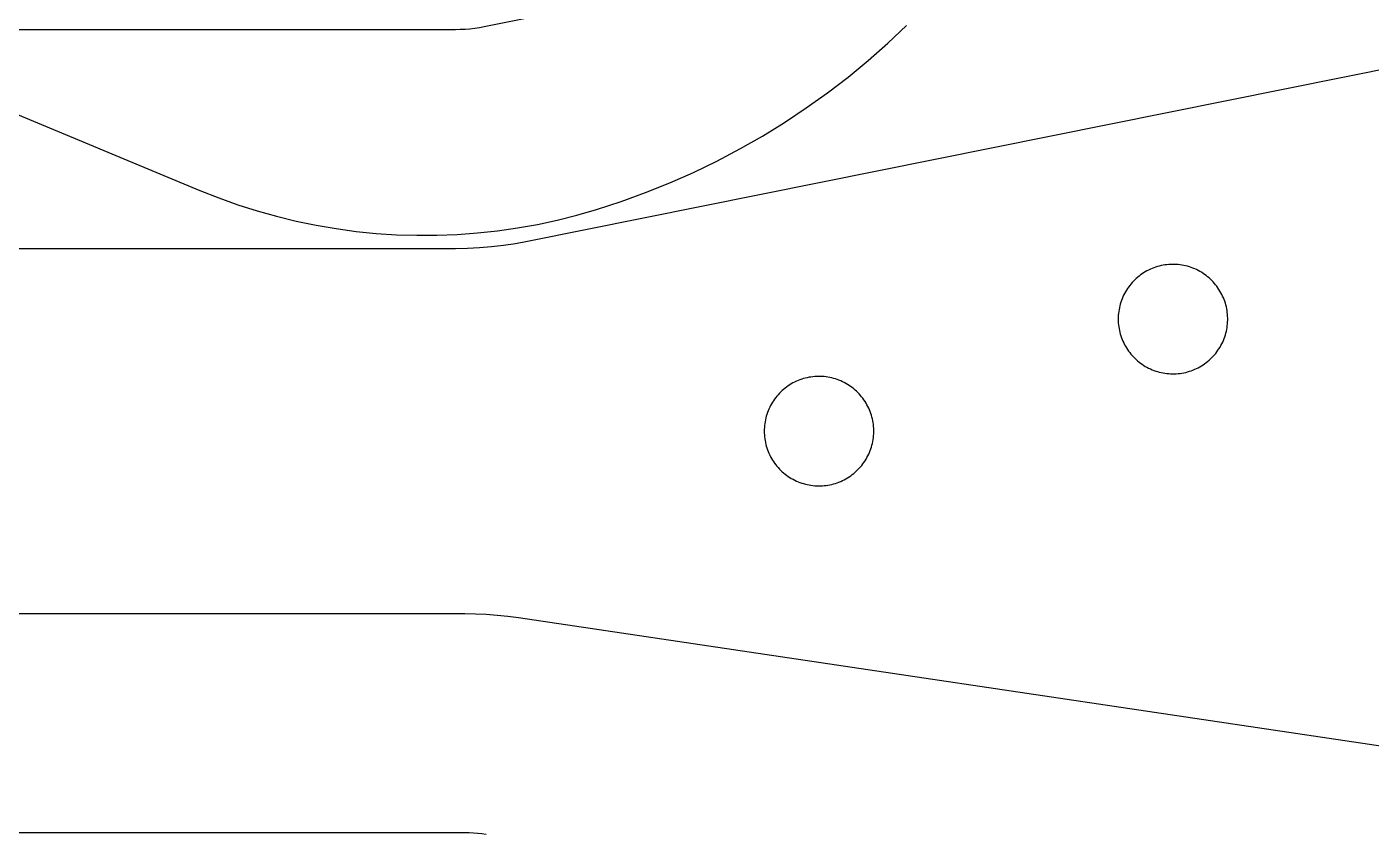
# Model space of a CAD drawing. Header units: millimetres. Extents: x 586 to 986, y -25 to 475.
# Drawn here: x 908.93 to 945.74, y 58.54 to 80.66 of the extents above; entities that cross this region are included whole.
import ezdxf

# ---------------------------------------------------------------- set-up
doc = ezdxf.new("R2010")
doc.units = ezdxf.units.MM
doc.header["$MEASUREMENT"] = 0
doc.layers.add('auxiliares', color=4, linetype='Continuous', true_color=0x00ffff)
doc.layers.add('corte', color=1, linetype='Continuous', true_color=0xff0000)

msp = doc.modelspace()

# ---------------------------------------------------------------- linework, layer by layer
at = {"layer": 'auxiliares'}
for p, q in [((948.889, 86.179), (921.449, 80.658)), ((893.886, 84.416), (913.663, 76.175)), ((921.188, 80.615), (921.057, 80.599)), ((921.319, 80.634), (921.188, 80.615)), ((921.449, 80.658), (921.319, 80.634)), ((932.499, 80.208), (933.017, 80.697)), ((920.66, 80.58), (848.656, 80.58)), ((920.793, 80.582), (920.66, 80.58)), ((920.925, 80.588), (920.793, 80.582)), ((921.057, 80.599), (920.925, 80.588)), ((931.964, 79.737), (932.499, 80.208)), ((931.414, 79.284), (931.964, 79.737)), ((930.849, 78.85), (931.414, 79.284)), ((930.269, 78.436), (930.849, 78.85)), ((929.676, 78.042), (930.269, 78.436)), ((929.07, 77.667), (929.676, 78.042)), ((927.821, 76.982), (928.451, 77.314)), ((928.451, 77.314), (929.07, 77.667)), ((927.179, 76.671), (927.821, 76.982)), ((926.528, 76.383), (927.179, 76.671)), ((925.867, 76.116), (926.528, 76.383)), ((913.663, 76.175), (914.179, 75.971)), ((914.179, 75.971), (914.701, 75.785)), ((924.52, 75.652), (925.198, 75.872)), ((925.198, 75.872), (925.867, 76.116)), ((914.701, 75.785), (915.229, 75.616)), ((915.229, 75.616), (915.763, 75.467)), ((915.763, 75.467), (916.302, 75.335)), ((923.45, 75.362), (923.988, 75.498)), ((923.988, 75.498), (924.52, 75.652)), ((916.302, 75.335), (916.845, 75.223)), ((916.845, 75.223), (917.391, 75.13)), ((917.391, 75.13), (917.941, 75.055)), ((921.813, 75.07), (922.362, 75.148)), ((922.362, 75.148), (922.908, 75.246)), ((922.908, 75.246), (923.45, 75.362)), ((917.941, 75.055), (918.493, 75)), ((918.493, 75), (919.046, 74.963)), ((919.046, 74.963), (919.6, 74.946)), ((919.6, 74.946), (920.155, 74.948)), ((920.155, 74.948), (920.709, 74.969)), ((920.709, 74.969), (921.262, 75.01)), ((921.262, 75.01), (921.813, 75.07)), ((848.656, 58.58), (920.916, 58.58)), ((920.916, 58.58), (921.034, 58.578)), ((921.034, 58.578), (921.152, 58.573)), ((921.152, 58.573), (921.27, 58.564)), ((921.27, 58.564), (921.388, 58.552)), ((921.388, 58.552), (921.505, 58.536))]:
    msp.add_line(p, q, dxfattribs=at)
at = {"layer": 'corte', "linetype": 'Continuous', "lineweight": 25}
for p, q in [((950.072, 80.296), (922.633, 74.776)), ((922.633, 74.776), (922.307, 74.716)), ((920.66, 74.58), (848.656, 74.58)), ((920.991, 74.585), (920.66, 74.58)), ((921.322, 74.602), (920.991, 74.585)), ((921.652, 74.629), (921.322, 74.602)), ((921.98, 74.667), (921.652, 74.629)), ((922.307, 74.716), (921.98, 74.667)), ((939.643, 73.994), (939.597, 73.97)), ((939.69, 74.017), (939.643, 73.994)), ((939.738, 74.037), (939.69, 74.017)), ((939.786, 74.056), (939.738, 74.037)), ((939.835, 74.073), (939.786, 74.056)), ((939.885, 74.089), (939.835, 74.073)), ((939.935, 74.103), (939.885, 74.089)), ((939.986, 74.115), (939.935, 74.103)), ((940.037, 74.125), (939.986, 74.115)), ((940.088, 74.134), (940.037, 74.125)), ((940.14, 74.141), (940.088, 74.134)), ((940.192, 74.146), (940.14, 74.141)), ((940.244, 74.149), (940.192, 74.146)), ((940.296, 74.15), (940.244, 74.149)), ((940.348, 74.15), (940.296, 74.15)), ((940.4, 74.148), (940.348, 74.15)), ((940.452, 74.144), (940.4, 74.148)), ((940.504, 74.138), (940.452, 74.144)), ((940.555, 74.13), (940.504, 74.138)), ((940.606, 74.121), (940.555, 74.13)), ((940.657, 74.109), (940.606, 74.121)), ((940.708, 74.096), (940.657, 74.109)), ((940.758, 74.082), (940.708, 74.096)), ((940.807, 74.065), (940.758, 74.082)), ((940.856, 74.047), (940.807, 74.065)), ((940.904, 74.027), (940.856, 74.047)), ((940.951, 74.006), (940.904, 74.027)), ((940.998, 73.983), (940.951, 74.006)), ((939.19, 73.649), (939.156, 73.61)), ((939.226, 73.687), (939.19, 73.649)), ((939.262, 73.724), (939.226, 73.687)), ((939.3, 73.76), (939.262, 73.724)), ((939.339, 73.794), (939.3, 73.76)), ((939.38, 73.827), (939.339, 73.794)), ((939.421, 73.859), (939.38, 73.827)), ((939.463, 73.889), (939.421, 73.859)), ((939.507, 73.918), (939.463, 73.889)), ((939.551, 73.945), (939.507, 73.918)), ((939.597, 73.97), (939.551, 73.945)), ((941.044, 73.958), (940.998, 73.983)), ((941.089, 73.932), (941.044, 73.958)), ((941.133, 73.904), (941.089, 73.932)), ((941.176, 73.875), (941.133, 73.904)), ((941.218, 73.844), (941.176, 73.875)), ((941.259, 73.812), (941.218, 73.844)), ((941.298, 73.778), (941.259, 73.812)), ((941.337, 73.743), (941.298, 73.778)), ((941.374, 73.707), (941.337, 73.743)), ((941.41, 73.669), (941.374, 73.707)), ((941.445, 73.63), (941.41, 73.669)), ((941.478, 73.59), (941.445, 73.63)), ((938.937, 73.257), (938.917, 73.209)), ((938.959, 73.304), (938.937, 73.257)), ((938.983, 73.35), (938.959, 73.304)), ((939.008, 73.396), (938.983, 73.35)), ((939.035, 73.441), (939.008, 73.396)), ((939.063, 73.485), (939.035, 73.441)), ((939.093, 73.527), (939.063, 73.485)), ((939.124, 73.569), (939.093, 73.527)), ((939.156, 73.61), (939.124, 73.569)), ((941.51, 73.549), (941.478, 73.59)), ((941.541, 73.507), (941.51, 73.549)), ((941.57, 73.464), (941.541, 73.507)), ((941.597, 73.419), (941.57, 73.464)), ((941.623, 73.374), (941.597, 73.419)), ((941.647, 73.328), (941.623, 73.374)), ((941.67, 73.281), (941.647, 73.328)), ((941.691, 73.234), (941.67, 73.281)), ((938.832, 72.909), (938.824, 72.857)), ((938.842, 72.96), (938.832, 72.909)), ((938.853, 73.011), (938.842, 72.96)), ((938.867, 73.061), (938.853, 73.011)), ((938.882, 73.111), (938.867, 73.061)), ((938.899, 73.16), (938.882, 73.111)), ((938.917, 73.209), (938.899, 73.16)), ((941.711, 73.185), (941.691, 73.234)), ((941.728, 73.137), (941.711, 73.185)), ((941.744, 73.087), (941.728, 73.137)), ((941.759, 73.037), (941.744, 73.087)), ((941.771, 72.986), (941.759, 73.037)), ((941.782, 72.935), (941.771, 72.986)), ((941.791, 72.884), (941.782, 72.935)), ((941.798, 72.833), (941.791, 72.884)), ((938.81, 72.702), (938.809, 72.65)), ((938.809, 72.65), (938.81, 72.598)), ((938.813, 72.754), (938.81, 72.702)), ((938.81, 72.598), (938.813, 72.546)), ((938.817, 72.806), (938.813, 72.754)), ((938.813, 72.546), (938.818, 72.494)), ((938.824, 72.857), (938.817, 72.806)), ((941.804, 72.781), (941.798, 72.833)), ((941.798, 72.469), (941.804, 72.521)), ((941.807, 72.729), (941.804, 72.781)), ((941.804, 72.521), (941.807, 72.573)), ((941.809, 72.677), (941.807, 72.729)), ((941.807, 72.573), (941.809, 72.625)), ((941.809, 72.625), (941.809, 72.677)), ((938.818, 72.494), (938.824, 72.442)), ((938.824, 72.442), (938.832, 72.391)), ((938.832, 72.391), (938.842, 72.34)), ((938.842, 72.34), (938.854, 72.289)), ((938.854, 72.289), (938.867, 72.239)), ((938.867, 72.239), (938.882, 72.189)), ((938.882, 72.189), (938.899, 72.14)), ((941.711, 72.116), (941.729, 72.165)), ((941.729, 72.165), (941.745, 72.215)), ((941.745, 72.215), (941.759, 72.265)), ((941.759, 72.265), (941.771, 72.315)), ((941.771, 72.315), (941.782, 72.366)), ((941.782, 72.366), (941.791, 72.417)), ((941.791, 72.417), (941.798, 72.469)), ((938.899, 72.14), (938.918, 72.091)), ((938.918, 72.091), (938.938, 72.043)), ((938.938, 72.043), (938.96, 71.996)), ((938.96, 71.996), (938.983, 71.949)), ((938.983, 71.949), (939.008, 71.904)), ((939.008, 71.904), (939.035, 71.859)), ((939.035, 71.859), (939.063, 71.815)), ((939.063, 71.815), (939.093, 71.772)), ((941.511, 71.752), (941.541, 71.795)), ((941.541, 71.795), (941.57, 71.838)), ((941.57, 71.838), (941.598, 71.882)), ((941.598, 71.882), (941.624, 71.927)), ((941.624, 71.927), (941.648, 71.973)), ((941.648, 71.973), (941.671, 72.02)), ((941.671, 72.02), (941.692, 72.068)), ((941.692, 72.068), (941.711, 72.116)), ((939.093, 71.772), (939.124, 71.731)), ((939.124, 71.731), (939.157, 71.69)), ((939.157, 71.69), (939.191, 71.651)), ((939.191, 71.651), (939.226, 71.613)), ((939.226, 71.613), (939.263, 71.576)), ((939.263, 71.576), (939.301, 71.54)), ((939.301, 71.54), (939.34, 71.506)), ((939.34, 71.506), (939.38, 71.473)), ((939.38, 71.473), (939.422, 71.441)), ((939.422, 71.441), (939.464, 71.411)), ((941.134, 71.397), (941.177, 71.426)), ((941.177, 71.426), (941.219, 71.457)), ((941.219, 71.457), (941.259, 71.49)), ((941.259, 71.49), (941.299, 71.523)), ((941.299, 71.523), (941.338, 71.558)), ((941.338, 71.558), (941.375, 71.595)), ((941.375, 71.595), (941.411, 71.632)), ((941.411, 71.632), (941.446, 71.671)), ((941.446, 71.671), (941.479, 71.711)), ((941.479, 71.711), (941.511, 71.752)), ((930.293, 71.044), (930.242, 71.032)), ((930.344, 71.055), (930.293, 71.044)), ((930.395, 71.063), (930.344, 71.055)), ((930.447, 71.07), (930.395, 71.063)), ((930.499, 71.075), (930.447, 71.07)), ((930.551, 71.078), (930.499, 71.075)), ((930.603, 71.08), (930.551, 71.078)), ((930.655, 71.079), (930.603, 71.08)), ((930.707, 71.077), (930.655, 71.079)), ((930.759, 71.073), (930.707, 71.077)), ((930.811, 71.067), (930.759, 71.073)), ((930.862, 71.059), (930.811, 71.067)), ((930.913, 71.05), (930.862, 71.059)), ((930.964, 71.039), (930.913, 71.05)), ((939.464, 71.411), (939.508, 71.382)), ((939.508, 71.382), (939.552, 71.355)), ((939.552, 71.355), (939.598, 71.33)), ((939.598, 71.33), (939.644, 71.306)), ((939.644, 71.306), (939.691, 71.284)), ((939.691, 71.284), (939.739, 71.263)), ((939.739, 71.263), (939.787, 71.244)), ((939.787, 71.244), (939.836, 71.227)), ((939.836, 71.227), (939.886, 71.211)), ((939.886, 71.211), (939.936, 71.197)), ((939.936, 71.197), (939.987, 71.185)), ((939.987, 71.185), (940.038, 71.175)), ((940.038, 71.175), (940.089, 71.167)), ((940.089, 71.167), (940.141, 71.16)), ((940.141, 71.16), (940.193, 71.155)), ((940.193, 71.155), (940.245, 71.152)), ((940.245, 71.152), (940.297, 71.15)), ((940.297, 71.15), (940.349, 71.151)), ((940.349, 71.151), (940.401, 71.153)), ((940.401, 71.153), (940.453, 71.157)), ((940.453, 71.157), (940.505, 71.163)), ((940.505, 71.163), (940.556, 71.171)), ((940.556, 71.171), (940.607, 71.18)), ((940.607, 71.18), (940.658, 71.191)), ((940.658, 71.191), (940.709, 71.204)), ((940.709, 71.204), (940.758, 71.219)), ((940.758, 71.219), (940.808, 71.236)), ((940.808, 71.236), (940.857, 71.254)), ((940.857, 71.254), (940.905, 71.274)), ((940.905, 71.274), (940.952, 71.295)), ((940.952, 71.295), (940.999, 71.318)), ((940.999, 71.318), (941.045, 71.343)), ((941.045, 71.343), (941.09, 71.369)), ((941.09, 71.369), (941.134, 71.397)), ((929.607, 70.689), (929.569, 70.654)), ((929.646, 70.724), (929.607, 70.689)), ((929.687, 70.757), (929.646, 70.724)), ((929.728, 70.788), (929.687, 70.757)), ((929.77, 70.818), (929.728, 70.788)), ((929.814, 70.847), (929.77, 70.818)), ((929.858, 70.874), (929.814, 70.847)), ((929.904, 70.9), (929.858, 70.874)), ((929.95, 70.924), (929.904, 70.9)), ((929.997, 70.946), (929.95, 70.924)), ((930.045, 70.967), (929.997, 70.946)), ((930.093, 70.986), (930.045, 70.967)), ((930.143, 71.003), (930.093, 70.986)), ((930.192, 71.018), (930.143, 71.003)), ((930.242, 71.032), (930.192, 71.018)), ((931.015, 71.026), (930.964, 71.039)), ((931.065, 71.011), (931.015, 71.026)), ((931.114, 70.995), (931.065, 71.011)), ((931.163, 70.977), (931.114, 70.995)), ((931.211, 70.957), (931.163, 70.977)), ((931.258, 70.935), (931.211, 70.957)), ((931.305, 70.912), (931.258, 70.935)), ((931.351, 70.888), (931.305, 70.912)), ((931.396, 70.861), (931.351, 70.888)), ((931.44, 70.833), (931.396, 70.861)), ((931.483, 70.804), (931.44, 70.833)), ((931.525, 70.773), (931.483, 70.804)), ((931.566, 70.741), (931.525, 70.773)), ((931.605, 70.707), (931.566, 70.741)), ((931.644, 70.672), (931.605, 70.707)), ((929.315, 70.325), (929.29, 70.28)), ((929.342, 70.37), (929.315, 70.325)), ((929.37, 70.414), (929.342, 70.37)), ((929.4, 70.457), (929.37, 70.414)), ((929.431, 70.498), (929.4, 70.457)), ((929.463, 70.539), (929.431, 70.498)), ((929.497, 70.578), (929.463, 70.539)), ((929.533, 70.617), (929.497, 70.578)), ((929.569, 70.654), (929.533, 70.617)), ((931.681, 70.636), (931.644, 70.672)), ((931.717, 70.598), (931.681, 70.636)), ((931.752, 70.56), (931.717, 70.598)), ((931.785, 70.52), (931.752, 70.56)), ((931.817, 70.479), (931.785, 70.52)), ((931.848, 70.436), (931.817, 70.479)), ((931.877, 70.393), (931.848, 70.436)), ((931.904, 70.349), (931.877, 70.393)), ((931.93, 70.304), (931.904, 70.349)), ((929.16, 69.94), (929.149, 69.889)), ((929.174, 69.99), (929.16, 69.94)), ((929.189, 70.04), (929.174, 69.99)), ((929.206, 70.09), (929.189, 70.04)), ((929.224, 70.138), (929.206, 70.09)), ((929.244, 70.186), (929.224, 70.138)), ((929.266, 70.233), (929.244, 70.186)), ((929.29, 70.28), (929.266, 70.233)), ((931.954, 70.258), (931.93, 70.304)), ((931.977, 70.211), (931.954, 70.258)), ((931.998, 70.163), (931.977, 70.211)), ((932.018, 70.115), (931.998, 70.163)), ((932.035, 70.066), (932.018, 70.115)), ((932.051, 70.016), (932.035, 70.066)), ((932.066, 69.966), (932.051, 70.016)), ((932.078, 69.916), (932.066, 69.966)), ((929.117, 69.631), (929.116, 69.579)), ((929.116, 69.579), (929.117, 69.527)), ((929.12, 69.683), (929.117, 69.631)), ((929.124, 69.735), (929.12, 69.683)), ((929.131, 69.787), (929.124, 69.735)), ((929.139, 69.838), (929.131, 69.787)), ((929.149, 69.889), (929.139, 69.838)), ((932.089, 69.865), (932.078, 69.916)), ((932.098, 69.814), (932.089, 69.865)), ((932.105, 69.762), (932.098, 69.814)), ((932.111, 69.71), (932.105, 69.762)), ((932.114, 69.658), (932.111, 69.71)), ((932.116, 69.606), (932.114, 69.658)), ((932.116, 69.554), (932.116, 69.606)), ((929.117, 69.527), (929.12, 69.475)), ((929.12, 69.475), (929.125, 69.423)), ((929.125, 69.423), (929.131, 69.372)), ((929.131, 69.372), (929.139, 69.32)), ((929.139, 69.32), (929.149, 69.269)), ((929.149, 69.269), (929.161, 69.218)), ((929.161, 69.218), (929.174, 69.168)), ((932.066, 69.194), (932.078, 69.245)), ((932.078, 69.245), (932.089, 69.296)), ((932.089, 69.296), (932.098, 69.347)), ((932.098, 69.347), (932.105, 69.398)), ((932.105, 69.398), (932.111, 69.45)), ((932.111, 69.45), (932.114, 69.502)), ((932.114, 69.502), (932.116, 69.554)), ((929.174, 69.168), (929.189, 69.118)), ((929.189, 69.118), (929.206, 69.069)), ((929.206, 69.069), (929.225, 69.02)), ((929.225, 69.02), (929.245, 68.972)), ((929.245, 68.972), (929.267, 68.925)), ((929.267, 68.925), (929.29, 68.879)), ((929.29, 68.879), (929.315, 68.833)), ((931.905, 68.811), (931.931, 68.857)), ((931.931, 68.857), (931.955, 68.903)), ((931.955, 68.903), (931.978, 68.949)), ((931.978, 68.949), (931.999, 68.997)), ((931.999, 68.997), (932.018, 69.045)), ((932.018, 69.045), (932.036, 69.094)), ((932.036, 69.094), (932.052, 69.144)), ((932.052, 69.144), (932.066, 69.194)), ((929.315, 68.833), (929.342, 68.788)), ((929.342, 68.788), (929.37, 68.745)), ((929.37, 68.745), (929.4, 68.702)), ((929.4, 68.702), (929.431, 68.66)), ((929.431, 68.66), (929.464, 68.62)), ((929.464, 68.62), (929.498, 68.58)), ((929.498, 68.58), (929.533, 68.542)), ((929.533, 68.542), (929.57, 68.505)), ((929.57, 68.505), (929.608, 68.469)), ((929.608, 68.469), (929.647, 68.435)), ((931.606, 68.453), (931.645, 68.488)), ((931.645, 68.488), (931.682, 68.524)), ((931.682, 68.524), (931.718, 68.562)), ((931.718, 68.562), (931.753, 68.6)), ((931.753, 68.6), (931.786, 68.64)), ((931.786, 68.64), (931.818, 68.682)), ((931.818, 68.682), (931.848, 68.724)), ((931.848, 68.724), (931.877, 68.767)), ((931.877, 68.767), (931.905, 68.811)), ((929.647, 68.435), (929.687, 68.402)), ((929.687, 68.402), (929.729, 68.37)), ((929.729, 68.37), (929.771, 68.34)), ((929.771, 68.34), (929.815, 68.312)), ((929.815, 68.312), (929.859, 68.285)), ((929.859, 68.285), (929.905, 68.259)), ((929.905, 68.259), (929.951, 68.235)), ((929.951, 68.235), (929.998, 68.213)), ((929.998, 68.213), (930.046, 68.192)), ((930.046, 68.192), (930.094, 68.173)), ((930.094, 68.173), (930.143, 68.156)), ((930.143, 68.156), (930.193, 68.141)), ((930.193, 68.141), (930.243, 68.127)), ((930.243, 68.127), (930.294, 68.115)), ((930.294, 68.115), (930.345, 68.104)), ((930.345, 68.104), (930.396, 68.096)), ((930.812, 68.092), (930.863, 68.1)), ((930.863, 68.1), (930.914, 68.11)), ((930.914, 68.11), (930.965, 68.121)), ((930.965, 68.121), (931.016, 68.134)), ((931.016, 68.134), (931.066, 68.148)), ((931.066, 68.148), (931.115, 68.165)), ((931.115, 68.165), (931.164, 68.183)), ((931.164, 68.183), (931.212, 68.203)), ((931.212, 68.203), (931.259, 68.224)), ((931.259, 68.224), (931.306, 68.248)), ((931.306, 68.248), (931.352, 68.272)), ((931.352, 68.272), (931.397, 68.299)), ((931.397, 68.299), (931.441, 68.326)), ((931.441, 68.326), (931.484, 68.356)), ((931.484, 68.356), (931.526, 68.387)), ((931.526, 68.387), (931.566, 68.419)), ((931.566, 68.419), (931.606, 68.453)), ((930.396, 68.096), (930.448, 68.089)), ((930.448, 68.089), (930.5, 68.084)), ((930.5, 68.084), (930.552, 68.081)), ((930.552, 68.081), (930.604, 68.08)), ((930.604, 68.08), (930.656, 68.08)), ((930.656, 68.08), (930.708, 68.082)), ((930.708, 68.082), (930.76, 68.087)), ((930.76, 68.087), (930.812, 68.092)), ((848.656, 64.58), (920.916, 64.58)), ((920.916, 64.58), (921.212, 64.575)), ((921.212, 64.575), (921.507, 64.562)), ((921.507, 64.562), (921.802, 64.54)), ((921.802, 64.54), (922.096, 64.51)), ((922.096, 64.51), (922.389, 64.471)), ((922.389, 64.471), (947.385, 60.749))]:
    msp.add_line(p, q, dxfattribs=at)

doc.saveas('drawing.dxf')
